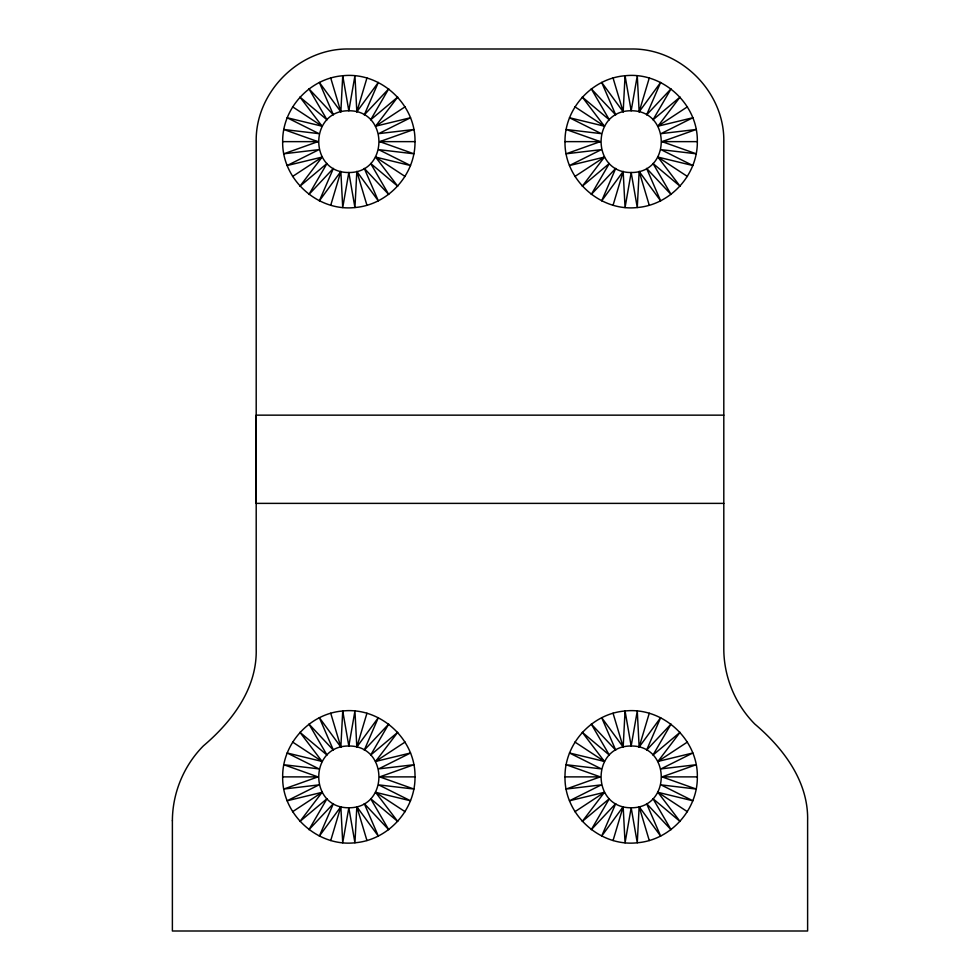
<?xml version="1.0" encoding="UTF-8"?>
<svg xmlns="http://www.w3.org/2000/svg" width="980" height="980" viewBox="0 0 980 980"><rect width="100%" height="100%" fill="white"/><g stroke="black" fill="none" stroke-linecap="round" stroke-linejoin="round"><path stroke-width="1.47" d="M340.844 111.818L342.731 75.754C380.13 71.528 415.765 104.003 415.005 141.635C415.422 174.808 388.007 204.881 354.944 207.527C317.532 211.754 281.909 179.279 282.669 141.635C282.252 108.474 309.668 78.4 342.731 75.754L348.831 110.765C388.925 110.348 388.925 172.933 348.831 172.517C308.737 172.933 308.737 110.348 348.831 110.765L354.944 75.754L356.83 111.818L378.329 82.406L364.278 114.893L388.717 88.837L370.673 119.805L397.733 97.057L375.573 126.2L410.534 117.735L378.66 133.648L413.879 129.483L379.713 141.635L413.879 153.799L378.66 149.634L410.534 165.547L375.573 157.082L397.733 186.225L370.673 163.476L388.717 194.444L364.278 168.389L378.329 200.875L356.83 171.463L354.944 207.527L348.831 172.517L342.731 207.527L340.844 171.463L319.345 200.875L333.396 168.389L308.957 194.444L327.002 163.476L299.929 186.225L322.089 157.082L287.128 165.547L319.002 149.634L283.796 153.799L317.961 141.635L283.796 129.483L319.002 133.648L287.128 117.735L322.089 126.2L299.929 97.057L327.002 119.805L308.957 88.837L333.396 114.893L319.345 82.406L340.844 111.818L330.726 77.996M340.844 747.054L342.731 710.99C380.13 706.764 415.765 739.251 415.005 776.883C415.422 810.056 388.007 840.117 354.944 842.776C317.532 847.002 281.909 814.515 282.669 776.883C282.252 743.71 309.668 713.648 342.731 710.99L348.831 746.001C388.925 745.596 388.925 808.169 348.831 807.765C308.737 808.169 308.737 745.596 348.831 746.001L354.944 710.99L356.83 747.054L378.329 717.654L364.278 750.141L388.717 724.073L370.673 755.053L397.733 732.305L375.573 761.448L410.534 752.983L378.66 768.896L413.879 764.719L379.713 776.883L413.879 789.047L378.66 784.87L410.534 800.783L375.573 792.318L397.733 821.461L370.673 798.712L388.717 829.692L364.278 803.625L378.329 836.111L356.83 806.712L354.944 842.776L348.831 807.765L342.731 842.776L340.844 806.712L319.345 836.111L333.396 803.625L308.957 829.692L327.002 798.712L299.929 821.461L322.089 792.318L287.128 800.783L319.002 784.87L283.796 789.047L317.961 776.883L283.796 764.719L319.002 768.896L287.128 752.983L322.089 761.448L299.929 732.305L327.002 755.053L308.957 724.073L333.396 750.141L319.345 717.654L340.844 747.054L330.726 713.232M623.17 111.818L625.056 75.754C662.468 71.528 698.091 104.003 697.331 141.635C697.748 174.808 670.332 204.881 637.27 207.527C599.87 211.754 564.235 179.279 564.995 141.635C564.578 108.474 591.994 78.4 625.056 75.754L631.169 110.765C671.263 110.348 671.263 172.933 631.169 172.517C591.075 172.933 591.075 110.348 631.169 110.765L637.27 75.754L639.156 111.818L660.655 82.406L646.604 114.893L671.043 88.837L652.999 119.805L680.071 97.057L657.911 126.2L692.872 117.735L660.998 133.648L696.204 129.483L662.039 141.635L696.204 153.799L660.998 149.634L692.872 165.547L657.911 157.082L680.071 186.225L652.999 163.476L671.043 194.444L646.604 168.389L660.655 200.875L639.156 171.463L637.27 207.527L631.169 172.517L625.056 207.527L623.17 171.463L601.671 200.875L615.722 168.389L591.283 194.444L609.327 163.476L582.267 186.225L604.427 157.082L569.466 165.547L601.34 149.634L566.121 153.799L600.287 141.635L566.121 129.483L601.34 133.648L569.466 117.735L604.427 126.2L582.267 97.057L609.327 119.805L591.283 88.837L615.722 114.893L601.671 82.406L623.17 111.818L613.051 77.996M623.17 747.054L625.056 710.99C662.468 706.764 698.091 739.251 697.331 776.883C697.748 810.056 670.332 840.117 637.27 842.776C599.87 847.002 564.235 814.515 564.995 776.883C564.578 743.71 591.994 713.648 625.056 710.99L631.169 746.001C671.263 745.596 671.263 808.169 631.169 807.765C591.075 808.169 591.075 745.596 631.169 746.001L637.27 710.99L639.156 747.054L660.655 717.654L646.604 750.141L671.043 724.073L652.999 755.053L680.071 732.305L657.911 761.448L692.872 752.983L660.998 768.896L696.204 764.719L662.039 776.883L696.204 789.047L660.998 784.87L692.872 800.783L657.911 792.318L680.071 821.461L652.999 798.712L671.043 829.692L646.604 803.625L660.655 836.111L639.156 806.712L637.27 842.776L631.169 807.765L625.056 842.776L623.17 806.712L601.671 836.111L615.722 803.625L591.283 829.692L609.327 798.712L582.267 821.461L604.427 792.318L569.466 800.783L601.34 784.87L566.121 789.047L600.287 776.883L566.121 764.719L601.34 768.896L569.466 752.983L604.427 761.448L582.267 732.305L609.327 755.053L591.283 724.073L615.722 750.141L601.671 717.654L623.17 747.054L613.051 713.232M356.83 111.818L366.949 77.996M330.726 205.286L340.844 171.463M356.83 747.054L366.949 713.232M330.726 840.534L340.844 806.712M639.156 111.818L649.274 77.996M613.051 205.286L623.17 171.463M639.156 747.054L649.274 713.232M613.051 840.534L623.17 806.712M292.579 176.474L322.089 157.082M375.573 126.2L405.095 106.808M574.905 176.474L604.427 157.082M657.911 126.2L687.421 106.808M292.579 811.722L322.089 792.318M375.573 761.448L405.095 742.044M574.905 811.722L604.427 792.318M657.911 761.448L687.421 742.044M282.669 141.635L317.961 141.635M379.713 141.635L415.005 141.635M564.995 141.635L600.287 141.635M662.039 141.635L697.331 141.635M723.804 415.152L256.197 415.152L256.197 503.377L723.804 503.377M282.669 776.883L317.961 776.883M379.713 776.883L415.005 776.883M564.995 776.883L600.287 776.883M662.039 776.883L697.331 776.883M657.911 157.082L687.421 176.474M574.905 106.808L604.427 126.2M375.573 157.082L405.095 176.474M292.579 106.808L322.089 126.2M657.911 792.318L687.421 811.722M574.905 742.044L604.427 761.448M375.573 792.318L405.095 811.722M292.579 742.044L322.089 761.448M639.156 171.463L649.274 205.286M639.156 806.712L649.274 840.534M356.83 171.463L366.949 205.286M356.83 806.712L366.949 840.534M172.382 820.738L172.382 931L807.618 931L807.618 820.738C808.61 781.44 783.412 748.328 754.821 724.073C735.245 704.351 723.914 676.996 723.804 649.213L723.804 141.635C724.747 92.12 680.696 48.069 631.169 49L348.831 49C299.317 48.069 255.253 92.12 256.197 141.635L256.197 649.213C257.189 688.511 231.978 721.623 203.387 745.878C183.811 765.588 172.48 792.955 172.382 820.738"/></g></svg>
